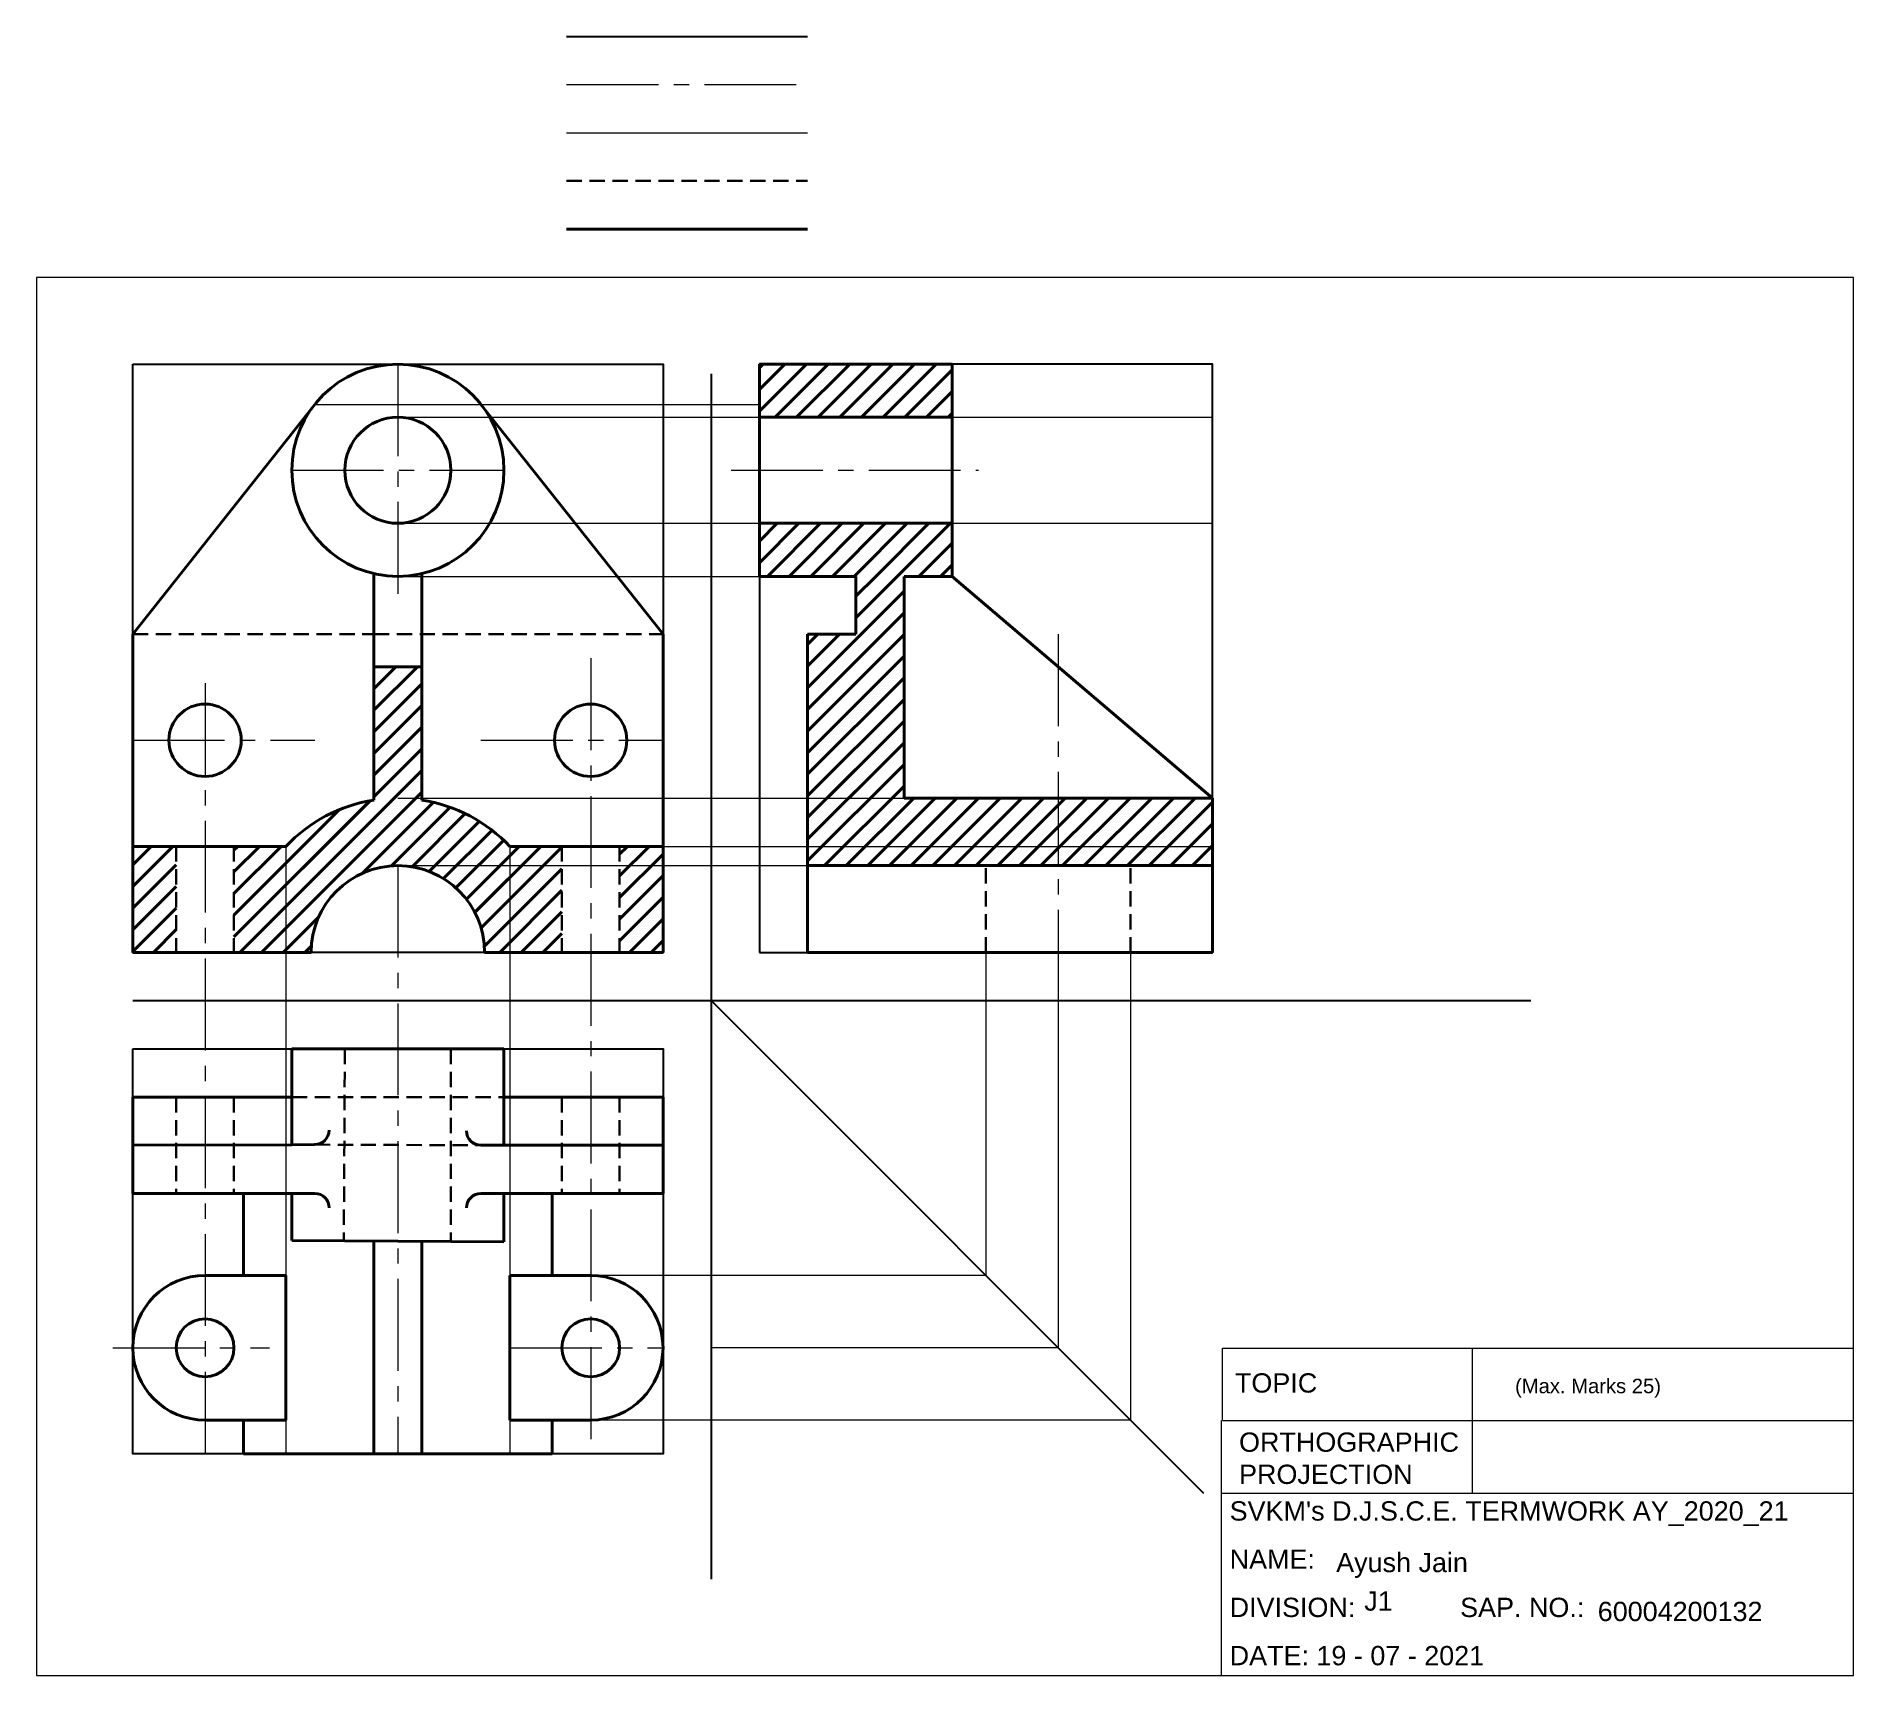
# Model space of a CAD drawing. Header units: millimetres. Extents: x 0 to 377, y 0 to 340.
import ezdxf

# ---------------------------------------------------------------- set-up
doc = ezdxf.new("R2010")
doc.units = ezdxf.units.MM
doc.linetypes.add('CENTER2', pattern=[28.575, 19.05, -3.175, 3.175, -3.175])
doc.linetypes.add('HIDDEN2', pattern=[4.7625, 3.175, -1.5875])
for name, color, linetype, lineweight in [('centre', 20, 'CENTER2', 20), ('dimension', 6, 'Continuous', 20), ('hidden', 3, 'HIDDEN2', 30), ('object', 2, 'Continuous', 40), ('projection', 150, 'Continuous', 5), ('TEMPLATE', 6, 'Continuous', 20)]:
    doc.layers.add(name, color=color, linetype=linetype, lineweight=lineweight)
doc.styles.get("Standard").update_dxf_attribs({"font": 'arial.ttf'})

msp = doc.modelspace()

# ---------------------------------------------------------------- hatches: boundary and pattern name
at = {"layer": 'object'}
h = msp.add_hatch(dxfattribs=at)
h.set_pattern_fill('ANSI31', color=6)
h.paths.add_polyline_path([(190, 239), (150, 239), (150, 228), (190, 228)])
h.paths.add_polyline_path([(190, 272), (150, 272), (150, 263.66), (190, 263.66)])
h.paths.add_polyline_path([(190, 263.66), (150, 263.66), (150, 261), (190, 261)])
h = msp.add_hatch(dxfattribs=at)
h.set_pattern_fill('ANSI31', color=6)
h.paths.add_polyline_path([(180, 228), (170, 228), (170, 216), (160, 216), (160, 182), (180, 182), (180, 216)])
h = msp.add_hatch(dxfattribs=at)
h.set_pattern_fill('ANSI31', color=6)
h.paths.add_polyline_path([(180, 216), (160, 216), (160, 182), (180, 182)])
h.paths.add_polyline_path([(197, 182), (160, 182), (160, 172), (197, 172)])
h.paths.add_polyline_path([(197, 172), (160, 172), (160, 168), (197, 168)])
h.paths.add_polyline_path([(212, 182), (197, 182), (197, 172), (212, 172)])
h.paths.add_polyline_path([(212, 172), (197, 172), (197, 168), (212, 168)])
h.paths.add_polyline_path([(227, 172), (212, 172), (212, 168), (227, 168)])
h.paths.add_polyline_path([(227, 182), (212, 182), (212, 172), (227, 172)])
h.paths.add_polyline_path([(244, 172), (227, 172), (227, 168), (244, 168)])
h.paths.add_polyline_path([(244, 182), (227, 182), (227, 172), (244, 172)])
h = msp.add_hatch(dxfattribs=at)
h.set_pattern_fill('ANSI31', color=6)
h.paths.add_polyline_path([(80, 209.26), (70, 209.26), (70, 181.61, 0.165451), (51.76, 172), (41, 172), (41, 150), (57, 150, -1), (93, 150), (109, 150), (109, 172), (98.24, 172, 0.165451), (80, 181.61)])
h = msp.add_hatch(dxfattribs=at)
h.set_pattern_fill('ANSI31', color=6)
h.paths.add_polyline_path([(29, 172), (20, 172), (20, 150), (29, 150)])
h.paths.add_polyline_path([(75, 168), (75, 182, 0.206032), (51.76, 172), (41, 172), (41, 150), (43, 150), (57, 150, -0.414214)])
h.paths.add_polyline_path([(109, 172), (98.24, 172, 0.206032), (75, 182), (75, 168, -0.414214), (93, 150), (107, 150), (109, 150)])
h.paths.add_polyline_path([(130, 172), (121, 172), (121, 150), (130, 150)])

# ---------------------------------------------------------------- linework, layer by layer
for p, q in [((110, 340), (160, 340)), ((140, 270), (140, 20)), ((20, 140), (310, 140)), ((140, 140), (242.14, 37.86))]:
    msp.add_line(p, q)
for points in [[(20, 272), (130, 272), (130, 150), (20, 150)], [(150, 150), (244, 150), (244, 272), (150, 272)], [(20, 130), (130, 130), (130, 46), (20, 46)]]:
    msp.add_lwpolyline(points, close=True)
at = {"layer": 'centre'}
for p, q in [((110, 330), (160, 330)), ((75, 272), (75, 222.31)), ((53, 250), (97, 250)), ((144.12, 250), (195.48, 250)), ((212, 216), (212, 150)), ((115, 211), (115, 46)), ((35, 205.88), (35, 46)), ((20, 194), (57.76, 194)), ((92.24, 194), (130, 194)), ((75, 168), (75, 46)), ((15.85, 68), (48.38, 68)), ((98.24, 68), (130, 68))]:
    msp.add_line(p, q, dxfattribs=at)
at = {"layer": 'dimension'}
msp.add_line((110, 320), (160, 320), dxfattribs=at)
at = {"layer": 'hidden'}
for p, q in [((110, 310), (160, 310)), ((20, 216), (70, 216)), ((70, 216), (130, 216)), ((29, 172), (29, 150)), ((41, 172), (41, 150)), ((109, 172), (109, 150)), ((121, 172), (121, 150)), ((197, 150), (197, 168)), ((227, 150), (227, 168)), ((64, 130), (63.78, 90.19)), ((86, 130), (86, 90.09)), ((29, 120), (29, 100)), ((41, 120), (41, 100)), ((53, 120), (97, 120)), ((109, 120), (109, 100)), ((121, 120), (121, 100)), ((57.76, 110.14), (92.24, 110))]:
    msp.add_line(p, q, dxfattribs=at)
at = {"layer": 'object'}
for p, q in [((110, 300), (160, 300)), ((150, 272), (150, 228)), ((190, 272), (150, 272)), ((180, 272), (170, 272)), ((190, 228), (190, 272)), ((20, 216), (57.76, 263.66)), ((130, 216), (92.24, 263.66)), ((150, 261), (190, 261)), ((150, 239), (190, 239)), ((70, 181.61), (70, 228.58)), ((80, 181.61), (80, 228.58)), ((150, 228), (170, 228)), ((170, 228), (170, 216)), ((180, 228), (190, 228)), ((180, 228), (180, 216)), ((244, 182), (190, 228)), ((20, 150), (20, 216)), ((130, 172), (130, 216)), ((160, 168), (160, 216)), ((160, 216), (170, 216)), ((180, 216), (180, 182)), ((70, 209.26), (80, 209.26)), ((244, 182), (180, 182)), ((244, 150), (244, 182)), ((51.76, 172), (20, 172)), ((20, 172), (51.76, 172)), ((98.24, 172), (130, 172)), ((130, 150), (130, 172)), ((160, 168), (244, 168)), ((160, 168), (160, 150)), ((20, 150), (43, 150)), ((43, 150), (57, 150)), ((93, 150), (107, 150)), ((107, 150), (130, 150)), ((180, 150), (160, 150)), ((180, 150), (244, 150)), ((53, 130), (53, 110.12)), ((53, 130), (97, 130)), ((97, 130), (97, 110)), ((20, 120), (53, 120)), ((20, 120), (20, 110)), ((130, 120), (97, 120)), ((130, 120), (130, 110)), ((20, 110), (53, 110.12)), ((20, 110), (20, 100)), ((53, 110.12), (57.76, 110.14)), ((97, 110), (92.24, 110)), ((130, 110), (97, 110)), ((130, 110), (130, 100)), ((20, 100), (53, 100)), ((43, 90.22), (43, 100)), ((53, 100), (57.76, 100)), ((53, 100), (53, 90.25)), ((97, 100), (92.24, 100)), ((130, 100), (97, 100)), ((97, 100), (97, 90)), ((107, 83), (107, 100)), ((43, 90.22), (43, 83)), ((97, 90), (53, 90.25)), ((70, 90.15), (70, 46)), ((80, 90.09), (80, 46)), ((35, 83), (51.76, 83)), ((51.76, 83), (51.76, 53)), ((98.24, 83), (115, 83)), ((98.24, 83), (98.24, 53)), ((35, 53), (51.76, 53)), ((43, 53), (43, 46)), ((98.24, 53), (115, 53)), ((107, 53), (107, 46)), ((43, 46), (70, 46)), ((70, 46), (80, 46)), ((107, 46), (80, 46))]:
    msp.add_line(p, q, dxfattribs=at)
for centre, radius in [((75, 250), 22), ((75, 250), 11), ((35, 194), 7.5), ((115, 194), 7.5), ((35, 68), 6), ((115, 68), 6)]:
    msp.add_circle(centre, radius, dxfattribs=at)
for centre, radius, start, end in [((75, 150), 32, 98.9893, 136.5675), ((75, 150), 32, 43.4325, 81.0107), ((75, 150), 18, 0, 180), ((57.72, 113.14), 3, 270, 0), ((92.24, 113), 3, 180, 270), ((57.76, 97), 3, 0, 90), ((92.24, 97), 3, 90, 180), ((35, 68), 15, 90, 270), ((115, 68), 15, 270, 90)]:
    msp.add_arc(centre, radius, start, end, dxfattribs=at)
at = {"layer": 'projection'}
for p, q in [((57.76, 263.66), (150, 263.66)), ((75, 261), (244, 261)), ((75, 239), (244, 239)), ((75, 228), (170, 228)), ((75, 182), (244, 182)), ((51.76, 172), (51.76, 46)), ((98.24, 172), (98.24, 46)), ((130, 172), (244, 172)), ((75, 168), (244, 168)), ((197, 150), (197, 83)), ((212, 150), (212, 68)), ((227, 150), (227, 53)), ((197, 83), (107, 83)), ((212, 68), (140, 68)), ((227, 53), (107, 53))]:
    msp.add_line(p, q, dxfattribs=at)
at = {"layer": 'TEMPLATE'}
for p, q in [((246.08, 67.93), (377, 67.93)), ((246.08, 52.89), (246.08, 67.93)), ((297.84, 67.93), (297.84, 52.89)), ((245.89, 37.86), (245.89, 52.89)), ((246.08, 52.89), (377, 52.89)), ((297.84, 52.89), (297.84, 37.86)), ((245.89, 0), (245.89, 37.86)), ((245.89, 37.86), (377, 37.86)), ((304.41, 37.86), (377, 37.86))]:
    msp.add_line(p, q, dxfattribs=at)
msp.add_lwpolyline([(0, 0), (377, 0), (377, 290), (0, 290)], close=True, dxfattribs=at)

# ---------------------------------------------------------------- texts
at = {"char_height": 4, "attachment_point": 1}
for s, width, insert in [('Ayush Jain', 47.7744, (269.65, 25.47)), ('J1', 15.1322, (275.48, 17.48)), ('60004200132', 45.6127, (323.91, 15.32))]:
    msp.add_mtext_dynamic_manual_height_columns(s, width=width, gutter_width=12.5, heights=[0], dxfattribs=dict(at, insert=insert))
at = {"layer": 'TEMPLATE', "attachment_point": 1}
for s, width, heights, insert, char_height in [('TOPIC', 48.0663, [0], (248.65, 62.71), 4), ('(Max. Marks 25)', 31.3188, [0], (306.76, 61.58), 3), ('ORTHOGRAPHIC\\PPROJECTION', 34.218, [0], (249.5, 50.43), 4), ("\\pxsm1.5;SVKM's D.J.S.C.E. TERMWORK AY_2020_21 \\PNAME:  \\PDIVISION:              SAP. NO.:  \\P\\ps*;DATE: 19 - 07 - 2021", 128.8166, [34.35], (247.55, 36.16), 4)]:
    msp.add_mtext_dynamic_manual_height_columns(s, width=width, gutter_width=20, heights=heights, dxfattribs=dict(at, insert=insert, char_height=char_height))

doc.saveas('drawing.dxf')
